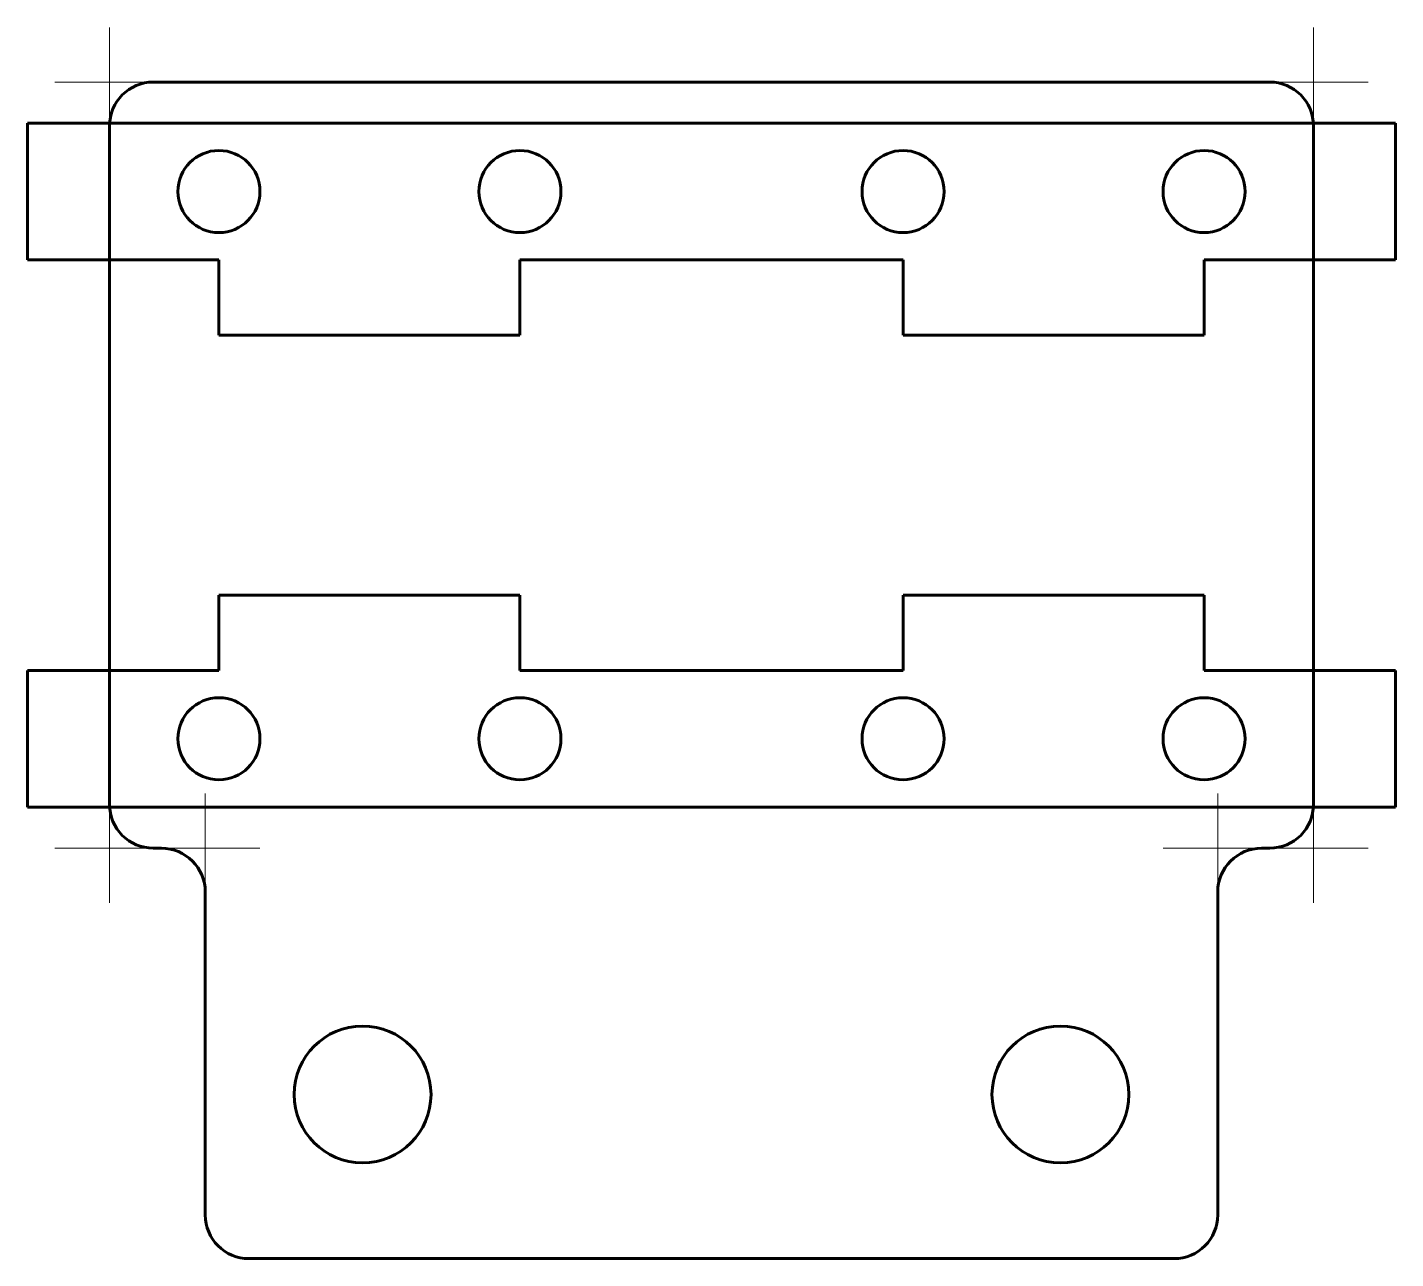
# Model space of a CAD drawing. Header units: millimetres. Extents: x -25 to 25, y -29 to 16.
import ezdxf

# ---------------------------------------------------------------- set-up
doc = ezdxf.new("R2010")
doc.units = ezdxf.units.MM
doc.linetypes.add('K5LT_BASIC', pattern=[0])
doc.linetypes.add('K5LT_THIN', pattern=[0])

# ---------------------------------------------------------------- blocks, each defined once
blk = doc.blocks.new('U0')
at = {"color": 7, "linetype": 'K5LT_THIN', "lineweight": 18}
for p, q in [((-22, -12.4), (-22, -16)), ((-24, -14), (-20.4, -14))]:
    blk.add_line(p, q, dxfattribs=at)
blk = doc.blocks.new('U1')
at = {"color": 7, "linetype": 'K5LT_THIN', "lineweight": 18}
for p, q in [((-18.5, -15.6), (-18.5, -12)), ((-20.1, -14), (-16.5, -14))]:
    blk.add_line(p, q, dxfattribs=at)
blk = doc.blocks.new('U2')
at = {"color": 7, "linetype": 'K5LT_THIN', "lineweight": 18}
for p, q in [((18.5, -15.6), (18.5, -12)), ((20.1, -14), (16.5, -14))]:
    blk.add_line(p, q, dxfattribs=at)
blk = doc.blocks.new('U3')
at = {"color": 7, "linetype": 'K5LT_THIN', "lineweight": 18}
for p, q in [((22, -12.4), (22, -16)), ((24, -14), (20.4, -14))]:
    blk.add_line(p, q, dxfattribs=at)
blk = doc.blocks.new('U4')
at = {"color": 7, "linetype": 'K5LT_THIN', "lineweight": 18}
for p, q in [((22, 16), (22, 12.4)), ((20.4, 14), (24, 14))]:
    blk.add_line(p, q, dxfattribs=at)
blk = doc.blocks.new('U5')
at = {"color": 7, "linetype": 'K5LT_THIN', "lineweight": 18}
for p, q in [((-22, 12.4), (-22, 16)), ((-24, 14), (-20.4, 14))]:
    blk.add_line(p, q, dxfattribs=at)

msp = doc.modelspace()

# ---------------------------------------------------------------- linework, layer by layer
at = {"color": 5, "linetype": 'K5LT_BASIC', "lineweight": 60}
for p, q in [((-20.4, 14), (20.4, 14)), ((25, 12.5), (-25, 12.5)), ((-25, 12.5), (-25, 7.5)), ((25, 12.5), (25, 7.5)), ((-22, 0), (-22, 12.4)), ((22, 12.4), (22, -12.4)), ((-25, 7.5), (-18, 7.5)), ((-18, 5.75), (-18, 7.5)), ((-7, 7.5), (-7, 5.75)), ((-7, 7.5), (7, 7.5)), ((7, 5.75), (7, 7.5)), ((18, 7.5), (18, 5.75)), ((18, 7.5), (25, 7.5)), ((-18, 5.75), (-18, 4.75)), ((-7, 4.75), (-7, 5.75)), ((7, 5.75), (7, 4.75)), ((18, 5.75), (18, 4.75)), ((-18, 4.75), (-7, 4.75)), ((7, 4.75), (18, 4.75)), ((-22, 0), (-22, -12.4)), ((-7, -4.75), (-18, -4.75)), ((-18, -5.75), (-18, -4.75)), ((-7, -5.75), (-7, -4.75)), ((18, -4.75), (7, -4.75)), ((7, -4.75), (7, -5.75)), ((18, -5.75), (18, -4.75)), ((-18, -7.5), (-18, -5.75)), ((-7, -5.75), (-7, -7.5)), ((7, -7.5), (7, -5.75)), ((18, -5.75), (18, -7.5)), ((-18, -7.5), (-25, -7.5)), ((-25, -12.5), (-25, -7.5)), ((7, -7.5), (-7, -7.5)), ((25, -7.5), (18, -7.5)), ((25, -12.5), (25, -7.5)), ((-25, -12.5), (25, -12.5)), ((-20.4, -14), (-20.1, -14)), ((20.4, -14), (20.1, -14)), ((-18.5, -27.4), (-18.5, -15.6)), ((18.5, -27.4), (18.5, -15.6)), ((0, -29), (-16.9, -29)), ((0, -29), (16.9, -29))]:
    msp.add_line(p, q, dxfattribs=at)
for centre, radius in [((-18, 10), 1.5), ((-7, 10), 1.5), ((7, 10), 1.5), ((18, 10), 1.5), ((-18, -10), 1.5), ((-7, -10), 1.5), ((7, -10), 1.5), ((18, -10), 1.5), ((-12.75, -23), 2.5), ((12.75, -23), 2.5)]:
    msp.add_circle(centre, radius, dxfattribs=at)
for centre, start, end in [((-20.4, 12.4), 90, 180), ((20.4, 12.4), 0, 90), ((-20.4, -12.4), 180, 270), ((20.4, -12.4), 270, 0), ((-20.1, -15.6), 0, 90), ((20.1, -15.6), 90, 180), ((-16.9, -27.4), 180, 270), ((16.9, -27.4), 270, 0)]:
    msp.add_arc(centre, 1.6, start, end, dxfattribs=at)

# ---------------------------------------------------------------- block references
for name in ['U5', 'U4', 'U1', 'U2', 'U0', 'U3']:
    msp.add_blockref(name, (0, 0))

doc.saveas('drawing.dxf')
